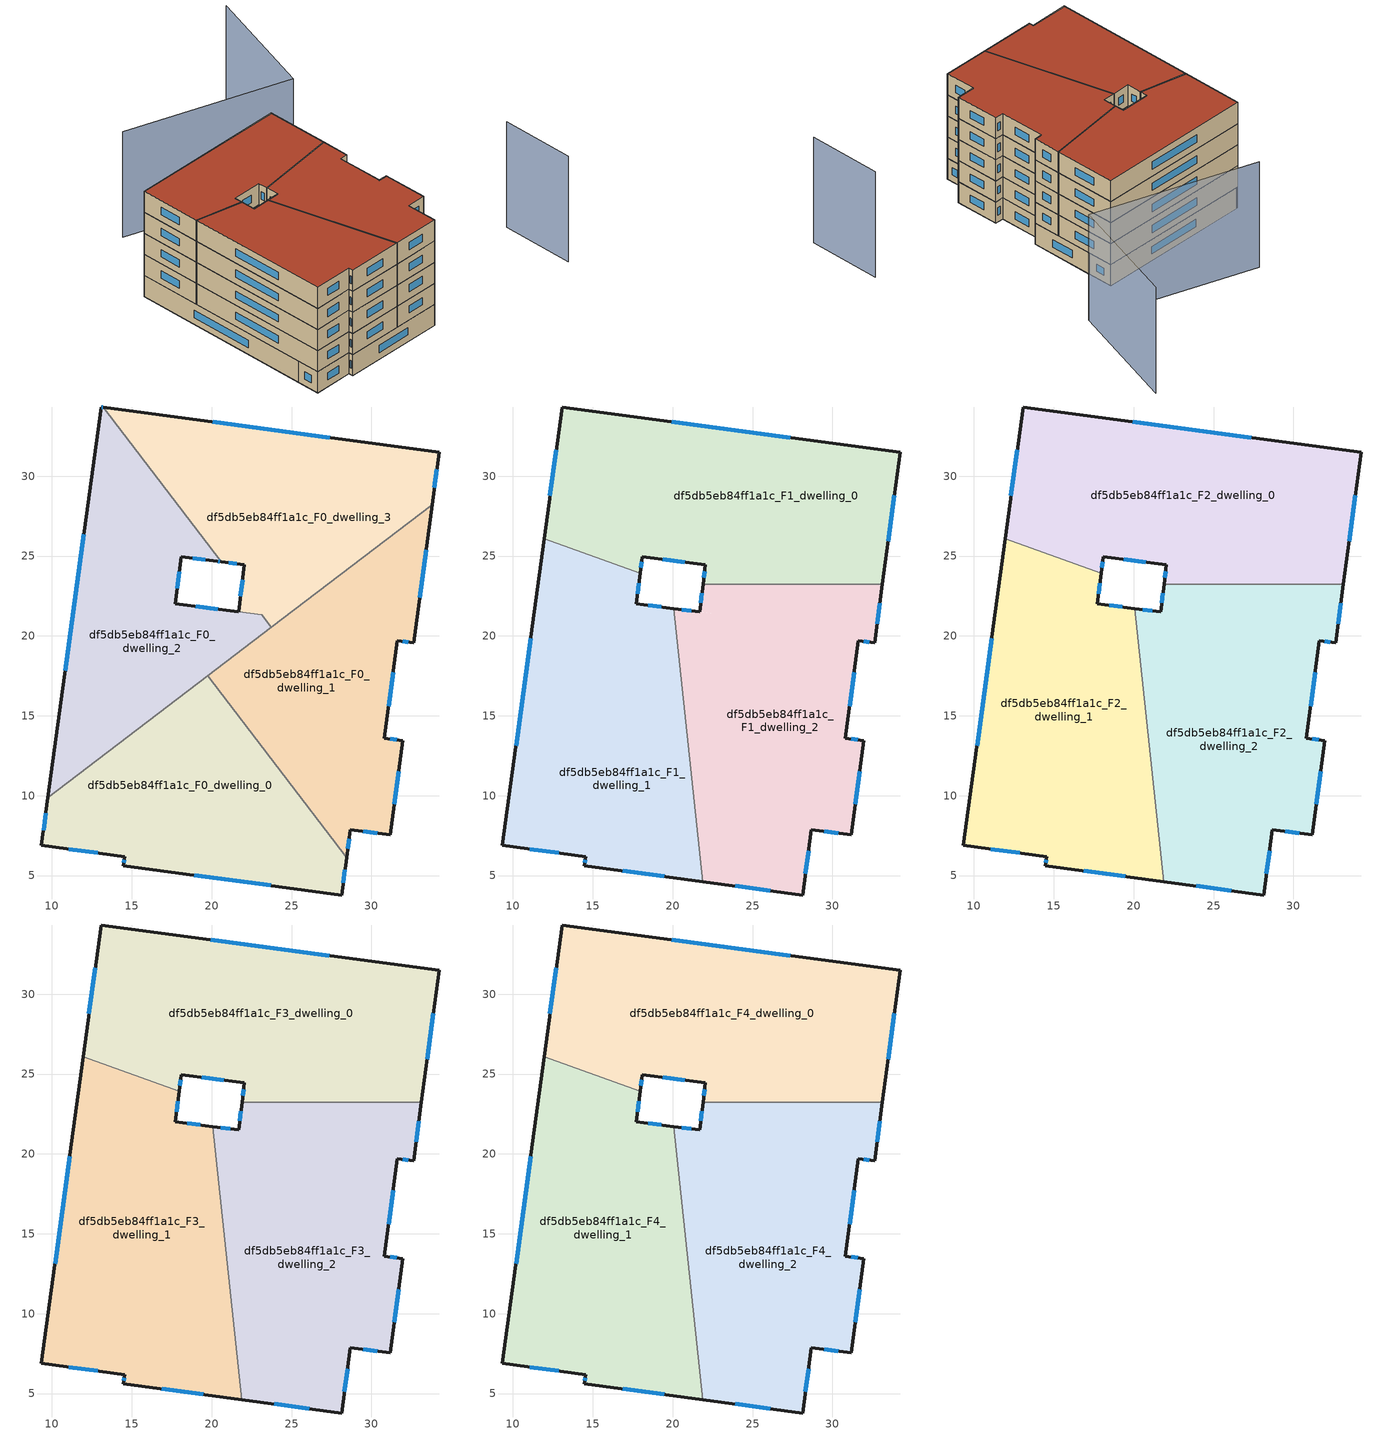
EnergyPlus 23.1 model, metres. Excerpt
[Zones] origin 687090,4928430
df5db5eb84ff1a1c_F0_dwelling_0
 floor ground (EU_floor_Construction): 28.13,3.78 28.44,6.12 19.75,17.5 9.74,9.85 9.34,6.88 14.55,6.19 14.47,5.61 z0
 wall outside (EU_wall_Construction): 28.44,6.12 28.13,3.78 14.47,5.61 14.55,6.19 9.34,6.88 9.74,9.85 z0:3
 wall to df5db5eb84ff1a1c_F0_dwelling_1 (EU_wall_Construction): 19.75,17.5 28.44,6.12 z0:3
 wall to df5db5eb84ff1a1c_F0_dwelling_2 (EU_wall_Construction): 9.74,9.85 19.75,17.5 z0:3
 window (EU_Window_Construction): 28.34,5.36 28.23,4.54 / 23.69,4.38 18.91,5.02 / 14.5,5.8 14.52,6 / 12.86,6.42 11.04,6.66 / 9.47,7.85 9.61,8.89 z0.98:2.02
df5db5eb84ff1a1c_F0_dwelling_1
 floor ground (EU_floor_Construction): 31.16,7.55 31.95,13.44 30.8,13.6 31.62,19.7 32.64,19.57 33.79,28.22 19.75,17.5 28.44,6.12 28.68,7.88 z0
 wall outside (EU_wall_Construction): 33.79,28.22 32.64,19.57 31.62,19.7 30.8,13.6 31.95,13.44 31.16,7.55 28.68,7.88 28.44,6.12 z0:3
 wall to df5db5eb84ff1a1c_F0_dwelling_3 (EU_wall_Construction): 23.74,20.54 33.79,28.22 z0:3
 wall to df5db5eb84ff1a1c_F0_dwelling_2 (EU_wall_Construction): 19.75,17.5 23.74,20.54 z0:3
 window (EU_Window_Construction): 32.31,19.61 31.95,19.66 / 31.35,17.72 31.07,15.58 / 31.17,13.55 31.58,13.49 / 31.69,11.52 31.42,9.47 / 30.35,7.66 29.49,7.77 / 28.6,7.31 28.52,6.69 / 33.42,25.41 33.02,22.38 z0.98:2.02
df5db5eb84ff1a1c_F0_dwelling_2
 floor ground (EU_floor_Construction): 23.74,20.54 23.14,21.33 17.72,22.01 18.09,24.97 20.33,24.68 20.6,24.65 13.22,34.31 13.07,34.33 9.74,9.85 z0
 wall outside (EU_wall_Construction): 9.74,9.85 13.07,34.33 13.22,34.31 / 20.6,24.65 20.33,24.68 18.09,24.97 17.72,22.01 21.68,21.51 z0:3
 wall to df5db5eb84ff1a1c_F0_dwelling_3 (EU_wall_Construction): 13.22,34.31 20.6,24.65 / 21.68,21.51 23.14,21.33 23.74,20.54 z0:3
 window (EU_Window_Construction): 10.83,17.81 11.99,26.37 / 13.12,34.32 13.17,34.32 / 20.51,24.66 20.42,24.67 / 19.6,24.77 18.82,24.88 / 17.97,24.01 17.84,22.97 / 19.01,21.85 20.39,21.67 z0.98:2.02
df5db5eb84ff1a1c_F0_dwelling_3
 floor ground (EU_floor_Construction): 33.79,28.22 34.23,31.5 13.22,34.31 20.6,24.65 22.05,24.46 21.68,21.51 23.14,21.33 23.74,20.54 z0
 wall outside (EU_wall_Construction): 13.22,34.31 34.23,31.5 33.79,28.22 / 21.68,21.51 22.05,24.46 20.6,24.65 z0:3
 window (EU_Window_Construction): 21.58,24.52 21.07,24.59 / 20.05,33.4 27.4,32.41 / 34.09,30.43 33.94,29.29 / 21.8,22.47 21.93,23.5 z0.98:2.02
df5db5eb84ff1a1c_F1_dwelling_0
 floor to df5db5eb84ff1a1c_F0_dwelling_3 (EU_floor_Construction): 33.79,28.22 34.23,31.5 13.22,34.31 20.6,24.65 22.05,24.46 21.9,23.24 27.27,23.24 z3
 floor to df5db5eb84ff1a1c_F0_dwelling_1 (EU_floor_Construction): 33.13,23.24 33.79,28.22 27.27,23.24 z3
 floor to df5db5eb84ff1a1c_F0_dwelling_2 (EU_floor_Construction): 20.6,24.65 13.22,34.31 13.07,34.33 11.95,26.09 17.96,23.93 18.09,24.97 20.47,24.66 z3
 wall outside (EU_wall_Construction): 21.9,23.24 22.05,24.46 18.09,24.97 17.96,23.93 / 11.95,26.09 13.07,34.33 34.23,31.5 33.13,23.24 z3:6
 wall to df5db5eb84ff1a1c_F1_dwelling_2 (EU_wall_Construction): 33.13,23.24 21.9,23.24 z3:6
 wall to df5db5eb84ff1a1c_F1_dwelling_1 (EU_wall_Construction): 17.96,23.93 11.95,26.09 z3:6
 window (EU_Window_Construction): 21.95,23.64 22,24.06 / 20.76,24.63 19.38,24.8 / 18.05,24.63 18,24.27 / 12.32,28.77 12.71,31.65 / 19.95,33.41 27.35,32.42 / 33.87,28.81 33.49,25.92 z3.98:5.02
df5db5eb84ff1a1c_F1_dwelling_1
 floor to df5db5eb84ff1a1c_F0_dwelling_0 (EU_floor_Construction): 21.89,4.62 20.63,16.35 19.75,17.5 9.75,9.85 9.34,6.88 14.55,6.19 14.47,5.61 z3
 floor to df5db5eb84ff1a1c_F0_dwelling_2 (EU_floor_Construction): 20.45,18.03 20.05,21.72 17.72,22.01 17.96,23.93 11.95,26.09 9.75,9.85 z3
 floor to df5db5eb84ff1a1c_F0_dwelling_1 (EU_floor_Construction): 20.63,16.35 20.45,18.03 19.75,17.5 z3
 wall outside (EU_wall_Construction): 17.96,23.93 17.72,22.01 20.05,21.72 / 21.89,4.62 14.47,5.61 14.55,6.19 9.34,6.88 11.95,26.09 z3:6
 wall to df5db5eb84ff1a1c_F1_dwelling_2 (EU_wall_Construction): 20.05,21.72 21.89,4.62 z3:6
 window (EU_Window_Construction): 12.86,6.42 11.04,6.66 / 10.19,13.13 11.1,19.84 / 17.88,23.31 17.8,22.63 / 18.48,21.91 19.29,21.81 / 19.48,4.94 16.88,5.29 / 14.5,5.8 14.52,6 z3.98:5.02
df5db5eb84ff1a1c_F1_dwelling_2
 floor to df5db5eb84ff1a1c_F0_dwelling_1 (EU_floor_Construction): 31.16,7.55 31.95,13.44 30.8,13.6 31.62,19.7 32.64,19.57 33.13,23.24 27.27,23.24 20.45,18.03 20.63,16.35 28.44,6.12 28.68,7.88 z3
 floor to df5db5eb84ff1a1c_F0_dwelling_0 (EU_floor_Construction): 28.13,3.78 28.44,6.12 20.63,16.35 21.89,4.62 z3
 floor to df5db5eb84ff1a1c_F0_dwelling_3 (EU_floor_Construction): 27.27,23.24 21.9,23.24 21.68,21.51 23.14,21.33 23.74,20.54 z3
 floor to df5db5eb84ff1a1c_F0_dwelling_2 (EU_floor_Construction): 23.74,20.54 23.14,21.33 20.05,21.72 20.45,18.03 z3
 wall outside (EU_wall_Construction): 20.05,21.72 21.68,21.51 21.9,23.24 / 33.13,23.24 32.64,19.57 31.62,19.7 30.8,13.6 31.95,13.44 31.16,7.55 28.68,7.88 28.13,3.78 21.89,4.62 z3:6
 window (EU_Window_Construction): 31.35,17.72 31.07,15.58 / 31.17,13.55 31.58,13.49 / 31.69,11.52 31.42,9.47 / 30.35,7.66 29.49,7.77 / 28.5,6.55 28.31,5.11 / 26.1,4.05 23.92,4.35 / 20.58,21.65 21.15,21.58 / 21.75,22.07 21.83,22.68 / 32.97,22.05 32.8,20.76 / 32.31,19.61 31.95,19.66 z3.98:5.02
df5db5eb84ff1a1c_F2_dwelling_0
 floor to df5db5eb84ff1a1c_F1_dwelling_0 (EU_floor_Construction): 33.13,23.24 34.23,31.5 13.07,34.33 11.95,26.09 17.96,23.93 18.09,24.97 22.05,24.46 21.9,23.24 z6
 wall outside (EU_wall_Construction): 21.9,23.24 22.05,24.46 18.09,24.97 17.96,23.93 / 11.95,26.09 13.07,34.33 34.23,31.5 33.13,23.24 z6:9
 wall to df5db5eb84ff1a1c_F2_dwelling_2 (EU_wall_Construction): 33.13,23.24 21.9,23.24 z6:9
 wall to df5db5eb84ff1a1c_F2_dwelling_1 (EU_wall_Construction): 17.96,23.93 11.95,26.09 z6:9
 window (EU_Window_Construction): 21.95,23.64 22,24.06 / 20.76,24.63 19.38,24.8 / 18.05,24.63 18,24.27 / 12.32,28.77 12.71,31.65 / 19.95,33.41 27.35,32.42 / 33.87,28.81 33.49,25.92 z6.98:8.02
df5db5eb84ff1a1c_F2_dwelling_1
 floor to df5db5eb84ff1a1c_F1_dwelling_1 (EU_floor_Construction): 21.89,4.62 20.05,21.72 17.72,22.01 17.96,23.93 11.95,26.09 9.34,6.88 14.55,6.19 14.47,5.61 z6
 wall outside (EU_wall_Construction): 17.96,23.93 17.72,22.01 20.05,21.72 / 21.89,4.62 14.47,5.61 14.55,6.19 9.34,6.88 11.95,26.09 z6:9
 wall to df5db5eb84ff1a1c_F2_dwelling_2 (EU_wall_Construction): 20.05,21.72 21.89,4.62 z6:9
 window (EU_Window_Construction): 12.86,6.42 11.04,6.66 / 10.19,13.13 11.1,19.84 / 17.88,23.31 17.8,22.63 / 18.48,21.91 19.29,21.81 / 19.48,4.94 16.88,5.29 / 14.5,5.8 14.52,6 z6.98:8.02
df5db5eb84ff1a1c_F2_dwelling_2
 floor to df5db5eb84ff1a1c_F1_dwelling_2 (EU_floor_Construction): 31.16,7.55 31.95,13.44 30.8,13.6 31.62,19.7 32.64,19.57 33.13,23.24 21.9,23.24 21.68,21.51 20.05,21.72 21.89,4.62 28.13,3.78 28.68,7.88 z6
 wall outside (EU_wall_Construction): 20.05,21.72 21.68,21.51 21.9,23.24 / 33.13,23.24 32.64,19.57 31.62,19.7 30.8,13.6 31.95,13.44 31.16,7.55 28.68,7.88 28.13,3.78 21.89,4.62 z6:9
 window (EU_Window_Construction): 31.35,17.72 31.07,15.58 / 31.17,13.55 31.58,13.49 / 31.69,11.52 31.42,9.47 / 30.35,7.66 29.49,7.77 / 28.5,6.55 28.31,5.11 / 26.1,4.05 23.92,4.35 / 20.58,21.65 21.15,21.58 / 21.75,22.07 21.83,22.68 / 32.97,22.05 32.8,20.76 / 32.31,19.61 31.95,19.66 z6.98:8.02
df5db5eb84ff1a1c_F3_dwelling_0
 floor to df5db5eb84ff1a1c_F2_dwelling_0 (EU_floor_Construction): 33.13,23.24 34.23,31.5 13.07,34.33 11.95,26.09 17.96,23.93 18.09,24.97 22.05,24.46 21.9,23.24 z9
 wall outside (EU_wall_Construction): 21.9,23.24 22.05,24.46 18.09,24.97 17.96,23.93 / 11.95,26.09 13.07,34.33 34.23,31.5 33.13,23.24 z9:12
 wall to df5db5eb84ff1a1c_F3_dwelling_2 (EU_wall_Construction): 33.13,23.24 21.9,23.24 z9:12
 wall to df5db5eb84ff1a1c_F3_dwelling_1 (EU_wall_Construction): 17.96,23.93 11.95,26.09 z9:12
 window (EU_Window_Construction): 21.95,23.64 22,24.06 / 20.76,24.63 19.38,24.8 / 18.05,24.63 18,24.27 / 12.32,28.77 12.71,31.65 / 19.95,33.41 27.35,32.42 / 33.87,28.81 33.49,25.92 z9.98:11.02
df5db5eb84ff1a1c_F3_dwelling_1
 floor to df5db5eb84ff1a1c_F2_dwelling_1 (EU_floor_Construction): 21.89,4.62 20.05,21.72 17.72,22.01 17.96,23.93 11.95,26.09 9.34,6.88 14.55,6.19 14.47,5.61 z9
 wall outside (EU_wall_Construction): 17.96,23.93 17.72,22.01 20.05,21.72 / 21.89,4.62 14.47,5.61 14.55,6.19 9.34,6.88 11.95,26.09 z9:12
 wall to df5db5eb84ff1a1c_F3_dwelling_2 (EU_wall_Construction): 20.05,21.72 21.89,4.62 z9:12
 window (EU_Window_Construction): 12.86,6.42 11.04,6.66 / 10.19,13.13 11.1,19.84 / 17.88,23.31 17.8,22.63 / 18.48,21.91 19.29,21.81 / 19.48,4.94 16.88,5.29 / 14.5,5.8 14.52,6 z9.98:11.02
df5db5eb84ff1a1c_F3_dwelling_2
 floor to df5db5eb84ff1a1c_F2_dwelling_2 (EU_floor_Construction): 31.16,7.55 31.95,13.44 30.8,13.6 31.62,19.7 32.64,19.57 33.13,23.24 21.9,23.24 21.68,21.51 20.05,21.72 21.89,4.62 28.13,3.78 28.68,7.88 z9
 wall outside (EU_wall_Construction): 20.05,21.72 21.68,21.51 21.9,23.24 / 33.13,23.24 32.64,19.57 31.62,19.7 30.8,13.6 31.95,13.44 31.16,7.55 28.68,7.88 28.13,3.78 21.89,4.62 z9:12
 window (EU_Window_Construction): 31.35,17.72 31.07,15.58 / 31.17,13.55 31.58,13.49 / 31.69,11.52 31.42,9.47 / 30.35,7.66 29.49,7.77 / 28.5,6.55 28.31,5.11 / 26.1,4.05 23.92,4.35 / 20.58,21.65 21.15,21.58 / 21.75,22.07 21.83,22.68 / 32.97,22.05 32.8,20.76 / 32.31,19.61 31.95,19.66 z9.98:11.02
df5db5eb84ff1a1c_F4_dwelling_0
 floor to df5db5eb84ff1a1c_F3_dwelling_0 (EU_floor_Construction): 33.13,23.24 34.23,31.5 13.07,34.33 11.95,26.09 17.96,23.93 18.09,24.97 22.05,24.46 21.9,23.24 z12
 wall outside (EU_wall_Construction): 21.9,23.24 22.05,24.46 18.09,24.97 17.96,23.93 / 11.95,26.09 13.07,34.33 34.23,31.5 33.13,23.24 z12:15
 wall to df5db5eb84ff1a1c_F4_dwelling_2 (EU_wall_Construction): 33.13,23.24 21.9,23.24 z12:15
 wall to df5db5eb84ff1a1c_F4_dwelling_1 (EU_wall_Construction): 17.96,23.93 11.95,26.09 z12:15
 window (EU_Window_Construction): 21.95,23.64 22,24.06 / 20.76,24.63 19.38,24.8 / 18.05,24.63 18,24.27 / 12.32,28.77 12.71,31.65 / 19.95,33.41 27.35,32.42 / 33.87,28.81 33.49,25.92 z12.98:14.02
 roof outside (EU_roof_Construction): 34.23,31.5 33.13,23.24 21.9,23.24 22.05,24.46 18.09,24.97 17.96,23.93 11.95,26.09 13.07,34.33 z15
df5db5eb84ff1a1c_F4_dwelling_1
 floor to df5db5eb84ff1a1c_F3_dwelling_1 (EU_floor_Construction): 21.89,4.62 20.05,21.72 17.72,22.01 17.96,23.93 11.95,26.09 9.34,6.88 14.55,6.19 14.47,5.61 z12
 wall outside (EU_wall_Construction): 17.96,23.93 17.72,22.01 20.05,21.72 / 21.89,4.62 14.47,5.61 14.55,6.19 9.34,6.88 11.95,26.09 z12:15
 wall to df5db5eb84ff1a1c_F4_dwelling_2 (EU_wall_Construction): 20.05,21.72 21.89,4.62 z12:15
 window (EU_Window_Construction): 12.86,6.42 11.04,6.66 / 10.19,13.13 11.1,19.84 / 17.88,23.31 17.8,22.63 / 18.48,21.91 19.29,21.81 / 19.48,4.94 16.88,5.29 / 14.5,5.8 14.52,6 z12.98:14.02
 roof outside (EU_roof_Construction): 17.96,23.93 17.72,22.01 20.05,21.72 21.89,4.62 14.47,5.61 14.55,6.19 9.34,6.88 11.95,26.09 z15
df5db5eb84ff1a1c_F4_dwelling_2
 floor to df5db5eb84ff1a1c_F3_dwelling_2 (EU_floor_Construction): 31.16,7.55 31.95,13.44 30.8,13.6 31.62,19.7 32.64,19.57 33.13,23.24 21.9,23.24 21.68,21.51 20.05,21.72 21.89,4.62 28.13,3.78 28.68,7.88 z12
 wall outside (EU_wall_Construction): 20.05,21.72 21.68,21.51 21.9,23.24 / 33.13,23.24 32.64,19.57 31.62,19.7 30.8,13.6 31.95,13.44 31.16,7.55 28.68,7.88 28.13,3.78 21.89,4.62 z12:15
 window (EU_Window_Construction): 31.35,17.72 31.07,15.58 / 31.17,13.55 31.58,13.49 / 31.69,11.52 31.42,9.47 / 30.35,7.66 29.49,7.77 / 28.5,6.55 28.31,5.11 / 26.1,4.05 23.92,4.35 / 20.58,21.65 21.15,21.58 / 21.75,22.07 21.83,22.68 / 32.97,22.05 32.8,20.76 / 32.31,19.61 31.95,19.66 z12.98:14.02
 roof outside (EU_roof_Construction): 33.13,23.24 32.64,19.57 31.62,19.7 30.8,13.6 31.95,13.44 31.16,7.55 28.68,7.88 28.13,3.78 21.89,4.62 20.05,21.72 21.68,21.51 21.9,23.24 z15
shading: 48.37,48.15 41.21,33.44 / 41.21,33.44 21.13,43.21 / 47.43,-1.3 48.77,8.46 z0:15
[Building]
EU S2 Campaign: North Axis=0; Terrain=City; Solar Distribution=FullExterior
[Site:Location]
Bologna: Latitude=44.5; Longitude=11.25; Time Zone=1; Elevation=37
[SizingPeriod:WeatherFileDays]
AnnualSizingPeriod: Begin Month=1; Begin Day of Month=1; End Month=12; End Day of Month=31; Day of Week for Start Day=Monday; Use Weather File Daylight Saving Period=No; Use Weather File Rain and Snow Indicators=No
[MATERIAL]
EU_InternalMass_Material: Roughness=MediumRough; Thickness=0.1; Conductivity=1; Density=1800; Specific Heat=900; Thermal Absorptance=0.9; Solar Absorptance=0.7; Visible Absorptance=0.7
[MATERIAL:NOMASS] Roughness=MediumRough; Thermal Absorptance=0.9; Solar Absorptance=0.7; Visible Absorptance=0.7
Name | Thermal Resistance
EU_wall_NoMass | 0.905828
EU_roof_NoMass | 0.37593
EU_floor_NoMass | 0.67114
[WINDOWMATERIAL:SIMPLEGLAZINGSYSTEM]
EU_Window_SimpleGlazing: UFactor=4.52486; Solar Heat Gain Coefficient=0.85; Visible Transmittance=0.85
[CONSTRUCTION]
EU_wall_Construction: EU_wall_NoMass
EU_roof_Construction: EU_roof_NoMass
EU_floor_Construction: EU_floor_NoMass
EU_InternalMass_Construction: EU_InternalMass_Material
EU_Window_Construction: EU_Window_SimpleGlazing
[ZONE] Type=1; Multiplier=1; Ceiling Height=autocalculate; Floor Area=autocalculate; Part of Total Floor Area=Yes
Name | Volume
df5db5eb84ff1a1c_F0_dwelling_0 | 430.736
df5db5eb84ff1a1c_F1_dwelling_0; df5db5eb84ff1a1c_F2_dwelling_0; df5db5eb84ff1a1c_F3_dwelling_0; df5db5eb84ff1a1c_F4_dwelling_0 | 574.352
df5db5eb84ff1a1c_F0_dwelling_1 | 430.756
df5db5eb84ff1a1c_F1_dwelling_1; df5db5eb84ff1a1c_F2_dwelling_1; df5db5eb84ff1a1c_F3_dwelling_1; df5db5eb84ff1a1c_F4_dwelling_1 | 574.345
df5db5eb84ff1a1c_F0_dwelling_2 | 427.483
df5db5eb84ff1a1c_F1_dwelling_2; df5db5eb84ff1a1c_F2_dwelling_2; df5db5eb84ff1a1c_F3_dwelling_2; df5db5eb84ff1a1c_F4_dwelling_2 | 574.356
df5db5eb84ff1a1c_F0_dwelling_3 | 434.054
[INTERNALMASS] Construction=EU_InternalMass_Construction
Name | Zone or ZoneList | Surface Area
df5db5eb84ff1a1c_F0_dwelling_0_EU_InternalMass | df5db5eb84ff1a1c_F0_dwelling_0 | 143.578
df5db5eb84ff1a1c_F0_dwelling_1_EU_InternalMass | df5db5eb84ff1a1c_F0_dwelling_1 | 143.585
df5db5eb84ff1a1c_F0_dwelling_2_EU_InternalMass | df5db5eb84ff1a1c_F0_dwelling_2 | 142.49
df5db5eb84ff1a1c_F0_dwelling_3_EU_InternalMass | df5db5eb84ff1a1c_F0_dwelling_3 | 144.686
df5db5eb84ff1a1c_F1_dwelling_0_EU_InternalMass | df5db5eb84ff1a1c_F1_dwelling_0 | 191.45
df5db5eb84ff1a1c_F1_dwelling_1_EU_InternalMass | df5db5eb84ff1a1c_F1_dwelling_1 | 191.448
df5db5eb84ff1a1c_F1_dwelling_2_EU_InternalMass | df5db5eb84ff1a1c_F1_dwelling_2 | 191.452
df5db5eb84ff1a1c_F2_dwelling_0_EU_InternalMass | df5db5eb84ff1a1c_F2_dwelling_0 | 191.45
df5db5eb84ff1a1c_F2_dwelling_1_EU_InternalMass | df5db5eb84ff1a1c_F2_dwelling_1 | 191.448
df5db5eb84ff1a1c_F2_dwelling_2_EU_InternalMass | df5db5eb84ff1a1c_F2_dwelling_2 | 191.452
df5db5eb84ff1a1c_F3_dwelling_0_EU_InternalMass | df5db5eb84ff1a1c_F3_dwelling_0 | 191.45
df5db5eb84ff1a1c_F3_dwelling_1_EU_InternalMass | df5db5eb84ff1a1c_F3_dwelling_1 | 191.448
df5db5eb84ff1a1c_F3_dwelling_2_EU_InternalMass | df5db5eb84ff1a1c_F3_dwelling_2 | 191.452
df5db5eb84ff1a1c_F4_dwelling_0_EU_InternalMass | df5db5eb84ff1a1c_F4_dwelling_0 | 191.45
df5db5eb84ff1a1c_F4_dwelling_1_EU_InternalMass | df5db5eb84ff1a1c_F4_dwelling_1 | 191.448
df5db5eb84ff1a1c_F4_dwelling_2_EU_InternalMass | df5db5eb84ff1a1c_F4_dwelling_2 | 191.452
[OTHEREQUIPMENT] Fuel Type=Electricity; Design Level Calculation Method=Watts/Area; Power per Zone Floor Area=1; Fraction Latent=0; Fraction Radiant=0; Fraction Lost=0; Carbon Dioxide Generation Rate=0; EndUse Subcategory=EU_Step8_InternalGains
Name | Zone or ZoneList or Space or SpaceList | Schedule
EU_Step8_InternalGain_df5db5eb84ff1a1c_F0_dwelling_0_f000 | df5db5eb84ff1a1c_F0_dwelling_0 | EU_Step8_GainSchedule_df5db5eb84ff1a1c_F0_dwelling_0_f000
EU_Step8_InternalGain_df5db5eb84ff1a1c_F0_dwelling_1_f000 | df5db5eb84ff1a1c_F0_dwelling_1 | EU_Step8_GainSchedule_df5db5eb84ff1a1c_F0_dwelling_1_f000
EU_Step8_InternalGain_df5db5eb84ff1a1c_F0_dwelling_2_f000 | df5db5eb84ff1a1c_F0_dwelling_2 | EU_Step8_GainSchedule_df5db5eb84ff1a1c_F0_dwelling_2_f000
EU_Step8_InternalGain_df5db5eb84ff1a1c_F0_dwelling_3_f000 | df5db5eb84ff1a1c_F0_dwelling_3 | EU_Step8_GainSchedule_df5db5eb84ff1a1c_F0_dwelling_3_f000
EU_Step8_InternalGain_df5db5eb84ff1a1c_F1_dwelling_0_f000 | df5db5eb84ff1a1c_F1_dwelling_0 | EU_Step8_GainSchedule_df5db5eb84ff1a1c_F1_dwelling_0_f000
EU_Step8_InternalGain_df5db5eb84ff1a1c_F1_dwelling_1_f000 | df5db5eb84ff1a1c_F1_dwelling_1 | EU_Step8_GainSchedule_df5db5eb84ff1a1c_F1_dwelling_1_f000
EU_Step8_InternalGain_df5db5eb84ff1a1c_F1_dwelling_2_f000 | df5db5eb84ff1a1c_F1_dwelling_2 | EU_Step8_GainSchedule_df5db5eb84ff1a1c_F1_dwelling_2_f000
EU_Step8_InternalGain_df5db5eb84ff1a1c_F2_dwelling_0_f000 | df5db5eb84ff1a1c_F2_dwelling_0 | EU_Step8_GainSchedule_df5db5eb84ff1a1c_F2_dwelling_0_f000
EU_Step8_InternalGain_df5db5eb84ff1a1c_F2_dwelling_1_f000 | df5db5eb84ff1a1c_F2_dwelling_1 | EU_Step8_GainSchedule_df5db5eb84ff1a1c_F2_dwelling_1_f000
EU_Step8_InternalGain_df5db5eb84ff1a1c_F2_dwelling_2_f000 | df5db5eb84ff1a1c_F2_dwelling_2 | EU_Step8_GainSchedule_df5db5eb84ff1a1c_F2_dwelling_2_f000
EU_Step8_InternalGain_df5db5eb84ff1a1c_F3_dwelling_0_f000 | df5db5eb84ff1a1c_F3_dwelling_0 | EU_Step8_GainSchedule_df5db5eb84ff1a1c_F3_dwelling_0_f000
EU_Step8_InternalGain_df5db5eb84ff1a1c_F3_dwelling_1_f000 | df5db5eb84ff1a1c_F3_dwelling_1 | EU_Step8_GainSchedule_df5db5eb84ff1a1c_F3_dwelling_1_f000
EU_Step8_InternalGain_df5db5eb84ff1a1c_F3_dwelling_2_f000 | df5db5eb84ff1a1c_F3_dwelling_2 | EU_Step8_GainSchedule_df5db5eb84ff1a1c_F3_dwelling_2_f000
EU_Step8_InternalGain_df5db5eb84ff1a1c_F4_dwelling_0_f000 | df5db5eb84ff1a1c_F4_dwelling_0 | EU_Step8_GainSchedule_df5db5eb84ff1a1c_F4_dwelling_0_f000
EU_Step8_InternalGain_df5db5eb84ff1a1c_F4_dwelling_1_f000 | df5db5eb84ff1a1c_F4_dwelling_1 | EU_Step8_GainSchedule_df5db5eb84ff1a1c_F4_dwelling_1_f000
EU_Step8_InternalGain_df5db5eb84ff1a1c_F4_dwelling_2_f000 | df5db5eb84ff1a1c_F4_dwelling_2 | EU_Step8_GainSchedule_df5db5eb84ff1a1c_F4_dwelling_2_f000
[ZONEVENTILATION:DESIGNFLOWRATE] Schedule=EU_AlwaysOn; Design Flow Rate Calculation Method=AirChanges/Hour; Air Changes per Hour=0.73129; Ventilation Type=Natural; Fan Pressure Rise=0; Fan Total Efficiency=1; Constant Term Coefficient=1; Temperature Term Coefficient=0; Velocity Term Coefficient=0; Velocity Squared Term Coefficient=0; Minimum Indoor Temperature=-100; Maximum Indoor Temperature=100; Delta Temperature=-100; Minimum Outdoor Temperature=-100; Maximum Outdoor Temperature=100; Maximum Wind Speed=40
Name | Zone or ZoneList or Space or SpaceList
EU_ConstantAir_df5db5eb84ff1a1c_F0_dwelling_0 | df5db5eb84ff1a1c_F0_dwelling_0
EU_ConstantAir_df5db5eb84ff1a1c_F0_dwelling_1 | df5db5eb84ff1a1c_F0_dwelling_1
EU_ConstantAir_df5db5eb84ff1a1c_F0_dwelling_2 | df5db5eb84ff1a1c_F0_dwelling_2
EU_ConstantAir_df5db5eb84ff1a1c_F0_dwelling_3 | df5db5eb84ff1a1c_F0_dwelling_3
EU_ConstantAir_df5db5eb84ff1a1c_F1_dwelling_0 | df5db5eb84ff1a1c_F1_dwelling_0
EU_ConstantAir_df5db5eb84ff1a1c_F1_dwelling_1 | df5db5eb84ff1a1c_F1_dwelling_1
EU_ConstantAir_df5db5eb84ff1a1c_F1_dwelling_2 | df5db5eb84ff1a1c_F1_dwelling_2
EU_ConstantAir_df5db5eb84ff1a1c_F2_dwelling_0 | df5db5eb84ff1a1c_F2_dwelling_0
EU_ConstantAir_df5db5eb84ff1a1c_F2_dwelling_1 | df5db5eb84ff1a1c_F2_dwelling_1
EU_ConstantAir_df5db5eb84ff1a1c_F2_dwelling_2 | df5db5eb84ff1a1c_F2_dwelling_2
EU_ConstantAir_df5db5eb84ff1a1c_F3_dwelling_0 | df5db5eb84ff1a1c_F3_dwelling_0
EU_ConstantAir_df5db5eb84ff1a1c_F3_dwelling_1 | df5db5eb84ff1a1c_F3_dwelling_1
EU_ConstantAir_df5db5eb84ff1a1c_F3_dwelling_2 | df5db5eb84ff1a1c_F3_dwelling_2
EU_ConstantAir_df5db5eb84ff1a1c_F4_dwelling_0 | df5db5eb84ff1a1c_F4_dwelling_0
EU_ConstantAir_df5db5eb84ff1a1c_F4_dwelling_1 | df5db5eb84ff1a1c_F4_dwelling_1
EU_ConstantAir_df5db5eb84ff1a1c_F4_dwelling_2 | df5db5eb84ff1a1c_F4_dwelling_2
[HVACTEMPLATE:THERMOSTAT] Constant Heating Setpoint=20; Constant Cooling Setpoint=50
EU_HeatOnly_df5db5eb84ff1a1c_F0_dwelling_0; EU_HeatOnly_df5db5eb84ff1a1c_F0_dwelling_1; EU_HeatOnly_df5db5eb84ff1a1c_F0_dwelling_2; EU_HeatOnly_df5db5eb84ff1a1c_F0_dwelling_3; EU_HeatOnly_df5db5eb84ff1a1c_F1_dwelling_0; EU_HeatOnly_df5db5eb84ff1a1c_F1_dwelling_1; EU_HeatOnly_df5db5eb84ff1a1c_F1_dwelling_2; EU_HeatOnly_df5db5eb84ff1a1c_F2_dwelling_0; EU_HeatOnly_df5db5eb84ff1a1c_F2_dwelling_1; EU_HeatOnly_df5db5eb84ff1a1c_F2_dwelling_2; EU_HeatOnly_df5db5eb84ff1a1c_F3_dwelling_0; EU_HeatOnly_df5db5eb84ff1a1c_F3_dwelling_1; EU_HeatOnly_df5db5eb84ff1a1c_F3_dwelling_2; EU_HeatOnly_df5db5eb84ff1a1c_F4_dwelling_0; EU_HeatOnly_df5db5eb84ff1a1c_F4_dwelling_1; EU_HeatOnly_df5db5eb84ff1a1c_F4_dwelling_2
[HVACTEMPLATE:ZONE:IDEALLOADSAIRSYSTEM] System Availability Schedule=EU_AlwaysOn; Maximum Heating Supply Air Temperature=50; Minimum Cooling Supply Air Temperature=13; Maximum Heating Supply Air Humidity Ratio=0.0156; Minimum Cooling Supply Air Humidity Ratio=0.0077; Heating Limit=NoLimit; Cooling Limit=NoLimit; Heating Availability Schedule=EU_AlwaysOn; Cooling Availability Schedule=EU_CoolingOff; Dehumidification Control Type=ConstantSensibleHeatRatio; Cooling Sensible Heat Ratio=0.7; Dehumidification Setpoint=60; Humidification Control Type=None; Humidification Setpoint=30; Outdoor Air Method=None; Outdoor Air Flow Rate per Person=0.00944; Outdoor Air Flow Rate per Zone Floor Area=0; Outdoor Air Flow Rate per Zone=0; Demand Controlled Ventilation Type=None; Outdoor Air Economizer Type=NoEconomizer; Heat Recovery Type=None; Sensible Heat Recovery Effectiveness=0.7; Latent Heat Recovery Effectiveness=0.65
Name | Template Thermostat
df5db5eb84ff1a1c_F0_dwelling_0 | EU_HeatOnly_df5db5eb84ff1a1c_F0_dwelling_0
df5db5eb84ff1a1c_F0_dwelling_1 | EU_HeatOnly_df5db5eb84ff1a1c_F0_dwelling_1
df5db5eb84ff1a1c_F0_dwelling_2 | EU_HeatOnly_df5db5eb84ff1a1c_F0_dwelling_2
df5db5eb84ff1a1c_F0_dwelling_3 | EU_HeatOnly_df5db5eb84ff1a1c_F0_dwelling_3
df5db5eb84ff1a1c_F1_dwelling_0 | EU_HeatOnly_df5db5eb84ff1a1c_F1_dwelling_0
df5db5eb84ff1a1c_F1_dwelling_1 | EU_HeatOnly_df5db5eb84ff1a1c_F1_dwelling_1
df5db5eb84ff1a1c_F1_dwelling_2 | EU_HeatOnly_df5db5eb84ff1a1c_F1_dwelling_2
df5db5eb84ff1a1c_F2_dwelling_0 | EU_HeatOnly_df5db5eb84ff1a1c_F2_dwelling_0
df5db5eb84ff1a1c_F2_dwelling_1 | EU_HeatOnly_df5db5eb84ff1a1c_F2_dwelling_1
df5db5eb84ff1a1c_F2_dwelling_2 | EU_HeatOnly_df5db5eb84ff1a1c_F2_dwelling_2
df5db5eb84ff1a1c_F3_dwelling_0 | EU_HeatOnly_df5db5eb84ff1a1c_F3_dwelling_0
df5db5eb84ff1a1c_F3_dwelling_1 | EU_HeatOnly_df5db5eb84ff1a1c_F3_dwelling_1
df5db5eb84ff1a1c_F3_dwelling_2 | EU_HeatOnly_df5db5eb84ff1a1c_F3_dwelling_2
df5db5eb84ff1a1c_F4_dwelling_0 | EU_HeatOnly_df5db5eb84ff1a1c_F4_dwelling_0
df5db5eb84ff1a1c_F4_dwelling_1 | EU_HeatOnly_df5db5eb84ff1a1c_F4_dwelling_1
df5db5eb84ff1a1c_F4_dwelling_2 | EU_HeatOnly_df5db5eb84ff1a1c_F4_dwelling_2
[SIZING:ZONE] Zone Cooling Design Supply Air Temperature Input Method=SupplyAirTemperature; Zone Cooling Design Supply Air Temperature=13; Zone Heating Design Supply Air Temperature Input Method=SupplyAirTemperature; Zone Heating Design Supply Air Temperature=50; Zone Cooling Design Supply Air Humidity Ratio=0.008; Zone Heating Design Supply Air Humidity Ratio=0.008; Cooling Design Air Flow Method=DesignDay; Cooling Design Air Flow Rate=0; Cooling Minimum Air Flow per Zone Floor Area=0.000762; Cooling Minimum Air Flow=0; Cooling Minimum Air Flow Fraction=0.2; Heating Design Air Flow Method=DesignDay; Heating Design Air Flow Rate=0; Heating Maximum Air Flow per Zone Floor Area=0.002032; Heating Maximum Air Flow=0.141576; Heating Maximum Air Flow Fraction=0.3; Account for Dedicated Outdoor Air System=No; Dedicated Outdoor Air System Control Strategy=NeutralSupplyAir; Dedicated Outdoor Air Low Setpoint Temperature for Design=autosize; Dedicated Outdoor Air High Setpoint Temperature for Design=autosize; Zone Load Sizing Method=Sensible Load Only No Latent Load; Zone Latent Cooling Design Supply Air Humidity Ratio Input Method=HumidityRatioDifference; Zone Cooling Design Supply Air Humidity Ratio Difference=0.005; Zone Latent Heating Design Supply Air Humidity Ratio Input Method=HumidityRatioDifference; Zone Humidification Design Supply Air Humidity Ratio Difference=0.005
df5db5eb84ff1a1c_F0_dwelling_0; df5db5eb84ff1a1c_F0_dwelling_1; df5db5eb84ff1a1c_F0_dwelling_2; df5db5eb84ff1a1c_F0_dwelling_3; df5db5eb84ff1a1c_F1_dwelling_0; df5db5eb84ff1a1c_F1_dwelling_1; df5db5eb84ff1a1c_F1_dwelling_2; df5db5eb84ff1a1c_F2_dwelling_0; df5db5eb84ff1a1c_F2_dwelling_1; df5db5eb84ff1a1c_F2_dwelling_2; df5db5eb84ff1a1c_F3_dwelling_0; df5db5eb84ff1a1c_F3_dwelling_1; df5db5eb84ff1a1c_F3_dwelling_2; df5db5eb84ff1a1c_F4_dwelling_0; df5db5eb84ff1a1c_F4_dwelling_1; df5db5eb84ff1a1c_F4_dwelling_2
[SCHEDULE:CONSTANT]
Name | Hourly Value
EU_AlwaysOn | 1
EU_CoolingOff | 0
[SCHEDULE:FILE] Column Number=1; Rows to Skip at Top=0; Number of Hours of Data=8760; Column Separator=Comma; Interpolate to Timestep=No; Minutes per Item=60; Adjust Schedule for Daylight Savings=Yes
Name | File
EU_Step8_GainSchedule_df5db5eb84ff1a1c_F0_dwelling_0_f000 | ../../schedules/df5db5eb84ff1a1c/df5db5eb84ff1a1c_F0_dwelling_0_f000_gain.csv
EU_Step8_GainSchedule_df5db5eb84ff1a1c_F0_dwelling_1_f000 | ../../schedules/df5db5eb84ff1a1c/df5db5eb84ff1a1c_F0_dwelling_1_f000_gain.csv
EU_Step8_GainSchedule_df5db5eb84ff1a1c_F0_dwelling_2_f000 | ../../schedules/df5db5eb84ff1a1c/df5db5eb84ff1a1c_F0_dwelling_2_f000_gain.csv
EU_Step8_GainSchedule_df5db5eb84ff1a1c_F0_dwelling_3_f000 | ../../schedules/df5db5eb84ff1a1c/df5db5eb84ff1a1c_F0_dwelling_3_f000_gain.csv
EU_Step8_GainSchedule_df5db5eb84ff1a1c_F1_dwelling_0_f000 | ../../schedules/df5db5eb84ff1a1c/df5db5eb84ff1a1c_F1_dwelling_0_f000_gain.csv
EU_Step8_GainSchedule_df5db5eb84ff1a1c_F1_dwelling_1_f000 | ../../schedules/df5db5eb84ff1a1c/df5db5eb84ff1a1c_F1_dwelling_1_f000_gain.csv
EU_Step8_GainSchedule_df5db5eb84ff1a1c_F1_dwelling_2_f000 | ../../schedules/df5db5eb84ff1a1c/df5db5eb84ff1a1c_F1_dwelling_2_f000_gain.csv
EU_Step8_GainSchedule_df5db5eb84ff1a1c_F2_dwelling_0_f000 | ../../schedules/df5db5eb84ff1a1c/df5db5eb84ff1a1c_F2_dwelling_0_f000_gain.csv
EU_Step8_GainSchedule_df5db5eb84ff1a1c_F2_dwelling_1_f000 | ../../schedules/df5db5eb84ff1a1c/df5db5eb84ff1a1c_F2_dwelling_1_f000_gain.csv
EU_Step8_GainSchedule_df5db5eb84ff1a1c_F2_dwelling_2_f000 | ../../schedules/df5db5eb84ff1a1c/df5db5eb84ff1a1c_F2_dwelling_2_f000_gain.csv
EU_Step8_GainSchedule_df5db5eb84ff1a1c_F3_dwelling_0_f000 | ../../schedules/df5db5eb84ff1a1c/df5db5eb84ff1a1c_F3_dwelling_0_f000_gain.csv
EU_Step8_GainSchedule_df5db5eb84ff1a1c_F3_dwelling_1_f000 | ../../schedules/df5db5eb84ff1a1c/df5db5eb84ff1a1c_F3_dwelling_1_f000_gain.csv
EU_Step8_GainSchedule_df5db5eb84ff1a1c_F3_dwelling_2_f000 | ../../schedules/df5db5eb84ff1a1c/df5db5eb84ff1a1c_F3_dwelling_2_f000_gain.csv
EU_Step8_GainSchedule_df5db5eb84ff1a1c_F4_dwelling_0_f000 | ../../schedules/df5db5eb84ff1a1c/df5db5eb84ff1a1c_F4_dwelling_0_f000_gain.csv
EU_Step8_GainSchedule_df5db5eb84ff1a1c_F4_dwelling_1_f000 | ../../schedules/df5db5eb84ff1a1c/df5db5eb84ff1a1c_F4_dwelling_1_f000_gain.csv
EU_Step8_GainSchedule_df5db5eb84ff1a1c_F4_dwelling_2_f000 | ../../schedules/df5db5eb84ff1a1c/df5db5eb84ff1a1c_F4_dwelling_2_f000_gain.csv
